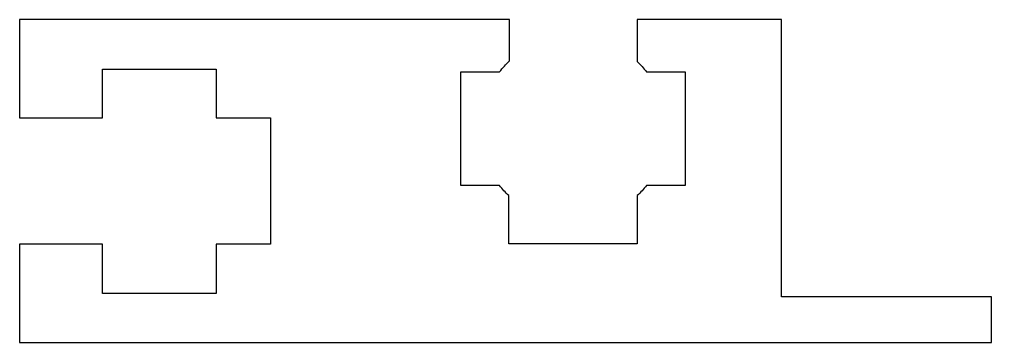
# Model space of a CAD drawing. Header units: millimetres. Extents: x -12.7 to 9.6, y -4.9 to 2.5.
import ezdxf

# ---------------------------------------------------------------- set-up
doc = ezdxf.new("R2010")
doc.units = ezdxf.units.MM
doc.layers.get('0').update_dxf_attribs({"linetype": 'CONTINUOUS'})

msp = doc.modelspace()

# ---------------------------------------------------------------- linework, layer by layer
msp.add_lwpolyline([(1.47, 1.535, -0.037161), (1.681, 1.3), (2.57, 1.3), (2.57, -1.3), (1.681, -1.3, -0.037161), (1.47, -1.535), (1.47, -2.64), (-1.47, -2.64), (-1.47, -1.535, -0.037161), (-1.681, -1.3), (-2.57, -1.3), (-2.57, 1.3), (-1.681, 1.3, -0.040405), (-1.45, 1.553), (-1.45, 2.5), (-12.67, 2.5), (-12.67, 0.25), (-10.77, 0.25), (-10.77, 1.36), (-8.17, 1.36), (-8.17, 0.25), (-6.92, 0.25), (-6.92, -2.65), (-8.17, -2.65), (-8.17, -3.78), (-10.77, -3.78), (-10.77, -2.65), (-12.67, -2.65), (-12.67, -4.9), (9.58, -4.9), (9.58, -3.85), (4.77, -3.85), (4.77, 2.5), (1.47, 2.5)], format="xyb", close=True)

doc.saveas('drawing.dxf')
